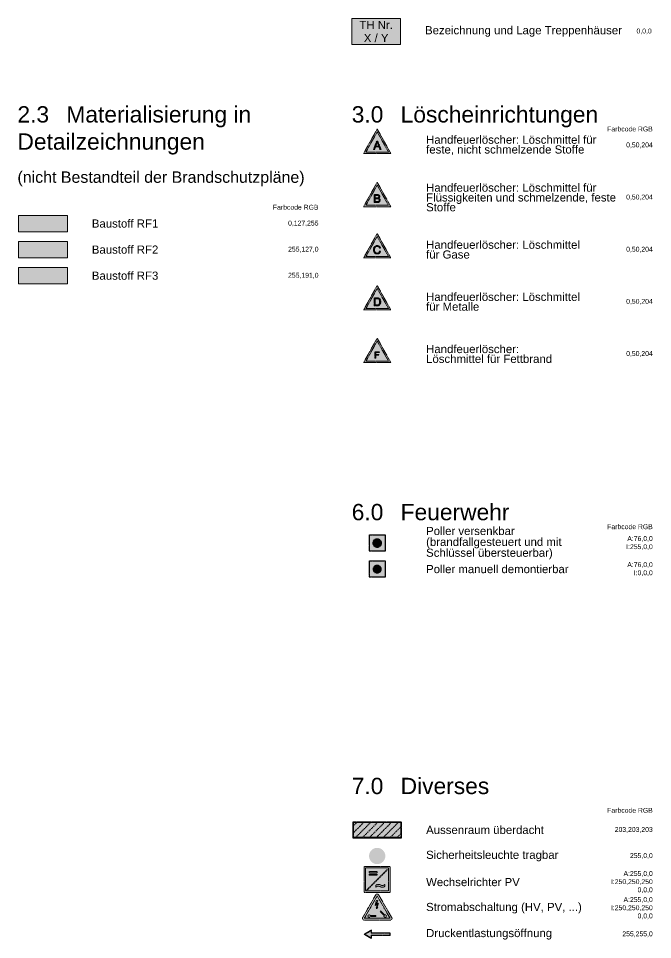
# Paper-space layout 'Layout1' of a CAD drawing. Header units: metres. Extents: x 6 to 406, y 9 to 566.
# Drawn here: x 211.4 to 405.9, y 8.9 to 291.4 of the extents above; entities that cross this region are included whole.
import ezdxf
from ezdxf.enums import TextEntityAlignment as Align

# ---------------------------------------------------------------- set-up
doc = ezdxf.new("R2010")
doc.units = ezdxf.units.M
doc.linetypes.add('AL_0_Ausgezogen', pattern=[1, 1, 0])
doc.layers.get('0').update_dxf_attribs({"linetype": 'AL_0_Ausgezogen', "lineweight": 18})
doc.layers.add('BS_Symbole', color=7, linetype='AL_0_Ausgezogen', lineweight=18)
doc.styles.add('ARIAL', font='arial.ttf')

# ---------------------------------------------------------------- blocks, each defined once
blk = doc.blocks.new('Baustoff RF1')
at = {"linetype": 'Continuous', "lineweight": 5, "true_color": 0x007fff}
h = blk.add_hatch(color=150, dxfattribs=at)
h.dxf.hatch_style = 1
h.paths.add_polyline_path([(-750, -250), (750, -250), (750, 250), (-750, 250)])
at = {"color": 150, "linetype": 'Continuous', "lineweight": 5, "true_color": 0x007fff}
blk.add_lwpolyline([(-750, -250), (750, -250), (750, 250), (-750, 250)], close=True, dxfattribs=at)
blk = doc.blocks.new('Baustoff RF2')
at = {"linetype": 'Continuous', "lineweight": 5, "true_color": 0xff7f00}
h = blk.add_hatch(color=30, dxfattribs=at)
h.dxf.hatch_style = 1
h.paths.add_polyline_path([(-750, -250), (750, -250), (750, 250), (-750, 250)])
at = {"color": 30, "linetype": 'Continuous', "lineweight": 5, "true_color": 0xff7f00}
blk.add_lwpolyline([(-750, -250), (750, -250), (750, 250), (-750, 250)], close=True, dxfattribs=at)
blk = doc.blocks.new('Baustoff RF3')
at = {"linetype": 'Continuous', "lineweight": 5, "true_color": 0xffbf00}
h = blk.add_hatch(color=40, dxfattribs=at)
h.dxf.hatch_style = 1
h.paths.add_polyline_path([(-750, -250), (750, -250), (750, 250), (-750, 250)])
at = {"color": 40, "linetype": 'Continuous', "lineweight": 5, "true_color": 0xffbf00}
blk.add_lwpolyline([(-750, -250), (750, -250), (750, 250), (-750, 250)], close=True, dxfattribs=at)
blk = doc.blocks.new('Handfeuerloescher Fettbrand')
at = {"lineweight": 5, "true_color": 0x0032cc}
h = blk.add_hatch(color=162, dxfattribs=at)
h.paths.add_polyline_path([(1.063449394305604e-13, 485.7640189579688), (-416.666666666667, -264.2359810420313), (416.666666666667, -264.2359810420313)])
h.paths.add_polyline_path([(-346.8130908033222, -222.5693143753645), (-2.794105216230515e-07, 398.0722127649826), (346.8130913092243, -222.5693143753645)], flags=16)
at = {"lineweight": 5, "true_color": 0xffffff}
h = blk.add_hatch(color=7, dxfattribs=at)
h.paths.add_polyline_path([(-2.794105213865805e-07, 398.0722127649829), (-346.8130908033222, -222.5693143753644), (346.8130913092243, -222.5693143753644)])
h.paths.add_polyline_path([(67.45547137414574, 67.24549229130218), (67.45547137414574, 43.86887125234088), (-40.73933259421659, 43.86887125234087), (-40.73933259421659, -17.72666989793757), (52.93764826729424, -17.72666989793754), (52.93764826729425, -41.10329093689845), (-40.73933259421659, -41.10329093689847), (-40.73933259421658, -132.7544877086978), (-67.45547092445499, -132.7544877086978), (-67.455470924455, 67.2454922913022)], flags=16)
at = {"lineweight": 5}
blk.add_hatch(color=7, dxfattribs=at).paths.add_polyline_path([(-67.45547092445501, -132.7544877086978), (-40.73933259421658, -132.7544877086978), (-40.73933259421658, -41.10329093689846), (52.93764826729424, -41.10329093689846), (52.93764826729424, -17.72666989793757), (-40.73933259421658, -17.72666989793757), (-40.73933259421658, 43.86887125234087), (67.45547137414576, 43.86887125234087), (67.45547137414573, 67.24549229130218), (-67.45547092445501, 67.24549229130218)])
at = {"color": 162, "lineweight": 5, "true_color": 0x0032cc}
for points in [[(-416.666666666667, -264.2359810420313), (416.666666666667, -264.2359810420313), (1.063449394305604e-13, 485.7640189579688)], [(-346.8130908033222, -222.5693143753645), (346.8130913092243, -222.5693143753645), (-2.794105216230515e-07, 398.0722127649829)]]:
    blk.add_lwpolyline(points, close=True, dxfattribs=at)
at = {"color": 7, "lineweight": 5}
blk.add_lwpolyline([(-67.45547092445501, -132.7544877086978), (-67.45547092445501, 67.24549229130218), (67.45547137414574, 67.24549229130218), (67.45547137414574, 43.86887125234087), (-40.73933259421658, 43.86887125234087), (-40.73933259421658, -17.72666989793757), (52.93764826729424, -17.72666989793757), (52.93764826729424, -41.10329093689846), (-40.73933259421658, -41.10329093689846), (-40.73933259421658, -132.7544877086978)], close=True, dxfattribs=at)
blk = doc.blocks.new('Poller manuell demontierbar')
at = {"lineweight": 5}
h = blk.add_hatch(color=7, dxfattribs=at)
h.dxf.hatch_style = 1
h.paths.add_polyline_path([(250, 250), (-250, 250), (-250, -250), (250, -250)])
h.paths.add_polyline_path([(241, -241), (-241, -241), (-241, 241), (241, 241)], flags=16)
h = blk.add_hatch(color=32, dxfattribs=at)
h.dxf.hatch_style = 1
h.paths.add_polyline_path([(-241, -241), (241.0000000000001, -241.0000000000001), (241.0000000000001, 241), (-241, 241)])
h.paths.add_polyline_path([(125, 0, -1), (-125, 0, -1)], flags=16)
blk.add_hatch(color=7, dxfattribs=at).paths.add_polyline_path([(-125, 0, 1), (125, 0, 1)])
at = {"color": 7, "lineweight": 5}
for points in [[(-250, -250), (250, -250), (250, 250), (-250, 250)], [(-241, -241), (241, -241), (241, 241), (-241, 241)]]:
    blk.add_lwpolyline(points, close=True, dxfattribs=at)
blk.add_circle((-2.220446049250313e-16, 1.850371707708607e-17), 125, dxfattribs=at)
blk = doc.blocks.new('Standort Wechselrichter Photovoltaikanlage')
at = {"lineweight": 5}
h = blk.add_hatch(color=10, dxfattribs=at)
h.dxf.hatch_style = 1
h.paths.add_polyline_path([(396.3505714139949, 403.6494285860051), (-403.649428586005, 403.6494285860051), (-403.649428586005, -396.3505714139949), (396.3505714139949, -396.350571413995)])
h.paths.add_polyline_path([(346.3505714139949, -346.3505714139949), (-353.6494285860053, -346.3505714139949), (-353.6494285860052, 353.6494285860051), (346.3505714139949, 353.6494285860051)], flags=16)
h = blk.add_hatch(color=256, dxfattribs=at)
h.paths.add_polyline_path([(-243.6494285860051, 160.7560160154853), (-243.6494285860052, 128.7560160154853), (-3.64942858600513, 128.7560160154853), (-3.64942858600513, 160.7560160154853)], flags=17)
h.paths.add_polyline_path([(-243.6494285860051, 240.7560160154853), (-243.6494285860051, 208.7560160154853), (-3.64942858600513, 208.7560160154853), (-3.649428586005107, 240.7560160154853)], flags=17)
h.paths.add_polyline_path([(-353.6494285860052, -323.7231544160254), (-353.6494285860052, -346.3505714139948), (-331.0220115880356, -346.350571413995), (346.3505714139949, 331.0220115880357), (346.3505714139949, 353.6494285860051), (323.7231544160255, 353.649428586005)])
edge = h.paths.add_edge_path(flags=17)
edge.add_line((-43.64942858600497, -180.350571413995), (-43.64942858600504, -236.3505714139951))
edge.add_arc((36.1433304246148, -323.9797162285203), 118.5147729671364, 59.46832312194368, 132.3201572420346, ccw=False)
edge.add_arc((156.5578124033754, -119.8146894105213), 118.5147729671363, 239.4683231219437, 312.3201572420345)
edge.add_line((236.3505714139951, -207.4438342250465), (236.350571413995, -151.4438342250465))
edge.add_arc((156.5578124033754, -63.81468941052134), 118.5147729671363, 239.4683231219436, 312.3201572420345, ccw=False)
edge.add_arc((36.14333042461475, -267.9797162285201), 118.5147729671362, 59.46832312194368, 132.3201572420346)
at = {"lineweight": 5, "true_color": 0xffffff}
h = blk.add_hatch(color=7, dxfattribs=at)
h.paths.add_polyline_path([(-331.0220115880356, -346.3505714139949), (346.3505714139949, -346.3505714139949), (346.3505714139949, 331.0220115880354)])
edge = h.paths.add_edge_path(flags=16)
edge.add_line((236.3505714139951, -151.4438342250465), (236.350571413995, -207.4438342250465))
edge.add_arc((156.5578124033752, -119.8146894105214), 118.5147729671363, 239.46832312194368, 312.32015724203455, ccw=False)
edge.add_arc((36.14333042461471, -323.9797162285205), 118.5147729671364, 59.4683231219437, 132.3201572420344)
edge.add_line((-43.64942858600495, -236.350571413995), (-43.64942858600513, -180.3505714139951))
edge.add_arc((36.14333042461467, -267.9797162285201), 118.5147729671363, 59.46832312194368, 132.3201572420346, ccw=False)
edge.add_arc((156.5578124033753, -63.81468941052118), 118.5147729671365, 239.4683231219436, 312.3201572420345)
h.paths.add_polyline_path([(-353.6494285860052, 353.6494285860051), (-353.6494285860051, -323.7231544160254), (323.7231544160255, 353.649428586005)])
h.paths.add_polyline_path([(-3.649428586005119, 240.7560160154853), (-3.649428586005119, 208.7560160154854), (-243.6494285860052, 208.7560160154853), (-243.6494285860052, 240.7560160154853)], flags=16)
h.paths.add_polyline_path([(-3.649428586005119, 160.7560160154853), (-3.649428586005119, 128.7560160154853), (-243.6494285860052, 128.7560160154853), (-243.6494285860052, 160.7560160154853)], flags=16)
at = {"lineweight": 5}
for p, q in [((-323.6494285860052, -323.7231544160254), (323.7231544160255, 323.6494285860051)), ((-301.0220115880356, -316.3505714139949), (316.3505714139949, 301.0220115880355))]:
    blk.add_line(p, q, dxfattribs=at)
at = {"color": 10, "lineweight": 5}
for points in [[(-403.6494285860051, -396.3505714139949), (396.3505714139949, -396.3505714139949), (396.3505714139949, 403.6494285860051), (-403.6494285860051, 403.6494285860051)], [(-353.6494285860052, -346.3505714139949), (346.3505714139949, -346.3505714139949), (346.3505714139949, 353.6494285860051), (-353.6494285860052, 353.6494285860051)]]:
    blk.add_lwpolyline(points, close=True, dxfattribs=at)
at = {"lineweight": 5}
for points in [[(-243.6494285860051, 208.7560160154853), (-3.649428586005123, 208.7560160154853), (-3.649428586005123, 240.7560160154853), (-243.6494285860051, 240.7560160154853)], [(-243.6494285860051, 128.7560160154853), (-3.649428586005123, 128.7560160154853), (-3.649428586005123, 160.7560160154853), (-243.6494285860051, 160.7560160154853)]]:
    blk.add_lwpolyline(points, close=True, dxfattribs=at)
blk.add_lwpolyline([(236.3505714139951, -207.4438342250465, -0.3290339072305877), (96.35057141399498, -221.8972028195208, 0.3290339072305871), (-43.64942858600494, -236.3505714139949), (-43.64942858600497, -180.350571413995, -0.3290339072305873), (96.35057141399484, -165.8972028195207, 0.329033907230588), (236.3505714139951, -151.4438342250465)], format="xyb", close=True, dxfattribs=at)
blk = doc.blocks.new('Druckentlastungsoeffnung')
at = {"lineweight": 5}
h = blk.add_hatch(color=7, dxfattribs=at)
h.dxf.hatch_style = 1
h.paths.add_polyline_path([(-400.7573762354441, 7.105427357601002e-15), (-172.2171164951844, -131.387012987013), (-172.2171164951844, -40.00000000000001), (399.2426237645561, -39.99999999999999), (399.2426237645558, 39.99999999999999), (-172.2171164951843, 39.99999999999999), (-172.2171164951843, 131.3870129870128)])
h.paths.add_polyline_path([(-182.5028307808986, 113.6094700877158), (-182.5028307808986, 29.71428571428571), (388.9569094788415, 29.71428571428571), (388.9569094788418, -29.71428571428572), (-182.5028307808986, -29.7142857142857), (-182.5028307808988, -113.6094700877159), (-380.1200625948703, 1.4210854715202e-14)], flags=16)
at = {"lineweight": 5, "true_color": 0xffff00}
h = blk.add_hatch(color=2, dxfattribs=at)
h.dxf.hatch_style = 1
h.paths.add_polyline_path([(-182.5028307808987, -29.7142857142857), (388.956909478842, -29.71428571428572), (388.9569094788416, 29.71428571428572), (-182.5028307808986, 29.71428571428572), (-182.5028307808986, 113.6094700877158), (-380.1200625948703, 1.06581410364015e-14), (-182.5028307808987, -113.6094700877159)])
at = {"color": 7, "lineweight": 5}
for points in [[(399.2426237645558, 39.99999999999999), (-172.2171164951843, 39.99999999999999), (-172.2171164951843, 131.3870129870128), (-400.7573762354441, 1.399960156469778e-14), (-172.2171164951844, -131.387012987013), (-172.2171164951844, -39.99999999999999), (399.242623764556, -39.99999999999999)], [(388.9569094788416, 29.71428571428571), (-182.5028307808986, 29.71428571428571), (-182.5028307808986, 113.6094700877158), (-380.1200625948703, 6.153399883175744e-15), (-182.5028307808987, -113.6094700877159), (-182.5028307808987, -29.7142857142857), (388.9569094788419, -29.71428571428572)]]:
    blk.add_lwpolyline(points, close=True, dxfattribs=at)
blk = doc.blocks.new('Aussenraum ueberdacht')
at = {"lineweight": 5}
h = blk.add_hatch(color=7, dxfattribs=at)
h.dxf.hatch_style = 1
h.paths.add_polyline_path([(-749.9999999946647, 249.9999999999843), (-749.9999999946647, -250.000000000013), (750.0000000053351, -250.0000000000185), (750.0000000053353, 249.9999999999843)])
h.paths.add_polyline_path([(725.0000000053353, 224.9999999999843), (725.0000000053353, -225.0000000000186), (-724.9999999946647, -224.999999999966), (-724.9999999946647, 224.9999999999843)], flags=16)
at = {"lineweight": 5, "true_color": 0xcbcbcb}
h = blk.add_hatch(color=9, dxfattribs=at)
h.dxf.hatch_style = 1
h.paths.add_polyline_path([(-724.9999999946647, 129.8671955229811), (-629.8671955176477, 224.9999999999843), (-724.9999999946647, 224.9999999999843)], flags=17)
h.paths.add_polyline_path([(-205.6031268057246, 224.9999999999843), (-417.7351611616909, 224.9999999999843), (-724.9999999946647, -82.26483883298303), (-724.9999999946647, -224.9999999999661), (-655.6031268056868, -224.9999999999686)])
h.paths.add_polyline_path([(218.6609419062081, 224.9999999999843), (6.52890755024157, 224.9999999999843), (-443.471092449728, -224.9999999999762), (-231.339058093769, -224.9999999999839)])
h.paths.add_polyline_path([(-19.20702373781057, -224.9999999999916), (192.9250106181483, -224.9999999999992), (642.9250106181406, 224.9999999999843), (430.7929762621742, 224.9999999999843)])
h.paths.add_polyline_path([(405.0570449741066, -225.000000000007), (617.1890793300653, -225.0000000000146), (725.0000000053354, -117.1890793247466), (725.0000000053354, 94.94295503121536)])
at = {"lineweight": 5, "true_color": 0xffffff}
h = blk.add_hatch(color=7, dxfattribs=at)
h.dxf.hatch_style = 1
h.paths.add_polyline_path([(-417.7351611616909, 224.9999999999843), (-629.8671955176477, 224.9999999999843), (-724.9999999946647, 129.8671955229811), (-724.9999999946647, -82.26483883298307)])
h.paths.add_polyline_path([(-655.6031268056867, -224.9999999999685), (-443.471092449728, -224.9999999999762), (6.528907550241797, 224.9999999999843), (-205.6031268057247, 224.9999999999843)])
h.paths.add_polyline_path([(-231.3390580937692, -224.9999999999839), (-19.20702373781057, -224.9999999999916), (430.7929762621742, 224.9999999999843), (218.6609419062082, 224.9999999999843)])
h.paths.add_polyline_path([(192.9250106181482, -224.9999999999993), (405.0570449741068, -225.0000000000069), (725.0000000053354, 94.94295503121528), (725.0000000053352, 224.9999999999843), (642.9250106181406, 224.9999999999843)])
h.paths.add_polyline_path([(725.0000000053354, -117.1890793247467), (617.189079330065, -225.0000000000147), (725.0000000053352, -225.0000000000186)], flags=0)
at = {"color": 7, "linetype": 'ByBlock', "lineweight": 5}
for p, q in [((-724.9999999946647, 224.9999999999843), (725.0000000053356, 224.9999999999843)), ((-724.9999999946647, -224.999999999966), (-724.9999999946647, 224.9999999999843)), ((725.0000000053353, 224.9999999999843), (725.0000000053353, -225.0000000000186)), ((725.0000000053353, -225.0000000000186), (-724.9999999946647, -224.999999999966))]:
    blk.add_line(p, q, dxfattribs=at)
at = {"color": 9, "linetype": 'ByBlock', "lineweight": 5, "true_color": 0xcbcbcb}
for p, q in [((-417.7351611616909, 224.9999999999843), (-724.9999999946646, -82.26483883298293)), ((-724.9999999946647, 129.8671955229811), (-629.8671955176477, 224.9999999999843)), ((-205.6031268057246, 224.9999999999843), (-655.6031268056867, -224.9999999999685)), ((6.528907550241758, 224.9999999999843), (-443.471092449728, -224.9999999999762)), ((218.6609419062082, 224.9999999999843), (-231.3390580937692, -224.9999999999839)), ((430.7929762621745, 224.9999999999843), (-19.20702373781054, -224.9999999999916)), ((642.9250106181407, 224.9999999999843), (192.9250106181482, -224.9999999999993)), ((725.0000000053352, 94.94295503121508), (405.0570449741067, -225.000000000007)), ((725.0000000053352, -117.1890793247469), (617.1890793300652, -225.0000000000147))]:
    blk.add_line(p, q, dxfattribs=at)
at = {"color": 7, "linetype": 'ByBlock', "lineweight": 5}
blk.add_lwpolyline([(750.0000000053353, -250.0000000000186), (-749.9999999946647, -250.0000000000129), (-749.9999999946647, 249.9999999999843), (750.0000000053353, 249.9999999999843)], close=True, dxfattribs=at)
blk = doc.blocks.new('Sicherheitsleuchte tragbar')
at = {"lineweight": 5}
h = blk.add_hatch(color=7, dxfattribs=at)
h.dxf.hatch_style = 1
edge = h.paths.add_edge_path(flags=16)
edge.add_line((167.316709793103, 174.5943426118419), (-0.5717716044679264, 6.705861214271266))
edge.add_line((-0.5717716044679216, 6.705861214271263), (-168.4602530020391, 174.5943426118416))
edge.add_arc((-0.5717716044678924, 0.7661642523041792), 241.6666666666666, 45.99581126710751, 134.0041887328926, ccw=False)
edge = h.paths.add_edge_path()
edge.add_arc((-0.5717716044678838, 0.766164252304165), 250, 0, 360)
edge = h.paths.add_edge_path(flags=16)
edge.add_line((-174.399949964006, -167.1223171452663), (-6.511468566434928, 0.7661642523042644))
edge.add_line((-6.511468566434933, 0.7661642523042587), (-174.3999499640061, 168.6546456498745))
edge.add_arc((-0.5717716044678696, 0.766164252304167), 241.6666666666667, 135.9958112671077, 224.0041887328923)
edge = h.paths.add_edge_path(flags=16)
edge.add_line((173.2564067550704, -167.1223171452662), (5.367925357499075, 0.7661642523042929))
edge.add_line((5.367925357499088, 0.766164252304282), (173.2564067550699, 168.6546456498749))
edge.add_arc((-0.5717716044679548, 0.7661642523041428), 241.6666666666667, -44.00418873289232, 44.00418873289237, ccw=False)
edge = h.paths.add_edge_path(flags=16)
edge.add_line((167.3167097931033, -173.0620141072333), (-0.5717716044679264, -5.173532709662737))
edge.add_line((-0.571771604467924, -5.173532709662723), (-168.4602530020389, -173.0620141072333))
edge.add_arc((-0.5717716044678564, 0.7661642523041508), 241.6666666666666, 225.9958112671074, 314.0041887328926)
h = blk.add_hatch(color=10, dxfattribs=at)
h.dxf.hatch_style = 1
h.paths.add_polyline_path([(-174.399949964006, -167.1223171452664), (-6.511468566434957, 0.7661642523042573), (-174.3999499640061, 168.6546456498746, 0.4040687469587784)])
h.paths.add_polyline_path([(173.2564067550699, 168.6546456498749), (5.367925357499047, 0.7661642523043071), (173.2564067550705, -167.1223171452662, 0.4040687469587784)])
at = {"lineweight": 5, "true_color": 0xffffff}
h = blk.add_hatch(color=7, dxfattribs=at)
h.dxf.hatch_style = 1
h.paths.add_polyline_path([(167.3167097931029, 174.5943426118419, 0.4040687469587805), (-168.4602530020391, 174.5943426118416), (-0.5717716044679335, 6.705861214271252)])
h.paths.add_polyline_path([(-0.5717716044679122, -5.173532709662723), (-168.4602530020389, -173.0620141072333, 0.4040687469587808), (167.3167097931033, -173.0620141072333)])
blk = doc.blocks.new('Stromabschaltung HV')
at = {"lineweight": 5, "true_color": 0xff0000}
h = blk.add_hatch(color=1, dxfattribs=at)
h.dxf.hatch_style = 1
h.paths.add_polyline_path([(-267.7187471753107, 101.5047494595898), (-446.154952982572, -207.5558249085188, 0.594749742909987), (-404.1627475606225, -284.844720773359), (404.1627475606507, -284.844720773359, 0.5947497429099854), (446.1549529826009, -207.5558249085181), (267.7187471753106, 101.5047494595898), (43.34625369574447, 490.1293079870431, 0.5773502691895724), (-43.34625369574454, 490.1293079870431)])
h.paths.add_polyline_path([(-5.684341886080801e-14, 454.8176429529378), (213.3510432224172, 85.28279624388227), (395.1775383025048, -229.6499313969489), (-395.1775383024755, -229.6499313969489), (-213.3510432223878, 85.28279624388227)], flags=16)
h.paths.add_polyline_path([(-24.31989446886985, 312.9554238251811), (21.08606288175122, 312.2783169314985), (-34.48542186162811, 197.1690075277025), (36.67316901988903, 235.7644734113107), (-1.278083933289949, 98.9875382905775), (16.34214785693985, 110.4984673661737), (-18.89828210089342, 59.71494686616069), (-27.91848312087697, 120.8663150564647), (-17.24359344865831, 102.7273849058638), (-2.633478619649622, 199.2003468558763), (-64.98197041727653, 166.0217734164529)], flags=0)
h.paths.add_polyline_path([(108.4771751025662, -5.071690630602859), (229.3464099307818, -125.9409254588185, -5.828427124779759), (210.9933649340867, -144.2939704553955), (90.12413010587113, -23.42473562717981)], flags=0)
h.paths.add_polyline_path([(-209.4189225842708, -148.0950105297202), (-38.48401141655758, -148.0950105297204), (-38.48401141655759, -174.0501356748286), (-209.4189225842118, -174.0501356747106, -5.828427124779759)], flags=0)
at = {"lineweight": 5, "true_color": 0xffffff}
h = blk.add_hatch(color=7, dxfattribs=at)
h.paths.add_polyline_path([(-395.1775383024755, -229.649931396949), (395.1775383025048, -229.649931396949), (213.3510432224172, 85.28279624388226), (-2.842170943040401e-14, 454.8176429529378), (-213.3510432223878, 85.28279624388226)])
h.paths.add_polyline_path([(-27.91848312087697, 120.8663150564647), (-17.24359344865832, 102.7273849058638), (-2.633478619649622, 199.2003468558763), (-64.98197041727653, 166.0217734164529), (-24.31989446886986, 312.9554238251811), (21.08606288175125, 312.2783169314985), (-34.4854218616281, 197.1690075277026), (36.67316901988909, 235.7644734113107), (-1.278083933289992, 98.98753829057753), (16.3421478569399, 110.4984673661737), (-18.89828210089343, 59.71494686616069)], flags=16)
h.paths.add_polyline_path([(-209.4189225842708, -148.0950105297202), (-38.48401141655761, -148.0950105297202), (-38.48401141655759, -174.0501356748286), (-209.4189225842117, -174.0501356747106, -5.828427124779759)], flags=16)
h.paths.add_polyline_path([(90.12413010587113, -23.42473562717986), (108.477175102566, -5.071690630602852), (229.3464099307818, -125.9409254588185, -5.828427124779748), (210.9933649340867, -144.2939704553955)], flags=16)
at = {"lineweight": 5}
h = blk.add_hatch(color=7, dxfattribs=at)
h.dxf.hatch_style = 1
edge = h.paths.add_edge_path()
edge.add_line((229.3464099307817, -125.9409254588185), (108.4771751025661, -5.071690630602887))
edge.add_line((108.4771751025661, -5.071690630602887), (90.12413010587112, -23.42473562717987))
edge.add_line((90.12413010587112, -23.42473562717987), (210.9933649340867, -144.2939704553955))
edge.add_arc((246.1250125775956, -161.0725731024353), 38.93268771784084, 154.4712206341964, 475.528779365435)
edge = h.paths.add_edge_path()
edge.add_line((-209.4189225842708, -148.0950105297202), (-38.48401141655759, -148.0950105297202))
edge.add_line((-38.48401141655759, -148.0950105297202), (-38.48401141655759, -174.0501356748286))
edge.add_line((-38.48401141655759, -174.0501356748286), (-209.4189225842117, -174.0501356747106))
edge.add_arc((-246.1250125776018, -161.0725731022989), 38.93268771769695, 19.471220634510985, 340.5287793657496, ccw=False)
h.paths.add_polyline_path([(-34.48542186162812, 197.1690075277025), (36.67316901988902, 235.7644734113107), (-1.278083933289995, 98.98753829057753), (16.34214785693989, 110.4984673661737), (-18.89828210089342, 59.7149468661607), (-27.91848312087697, 120.8663150564647), (-17.24359344865831, 102.7273849058638), (-2.633478619649619, 199.2003468558763), (-64.98197041727653, 166.0217734164529), (-24.31989446886984, 312.9554238251811), (21.08606288175125, 312.2783169314985)])
at = {"color": 1, "lineweight": 5, "true_color": 0xff0000}
blk.add_lwpolyline([(-43.34625369574751, 490.129307987038), (-267.7187471753107, 101.5047494595898), (-446.1549529825717, -207.5558249085183, 0.594749742910247), (-404.1627475605847, -284.8447207733591), (404.162747560614, -284.8447207733591, 0.5947497429102316), (446.1549529826011, -207.5558249085183), (267.7187471753106, 101.5047494595898), (43.34625369574744, 490.129307987038, 0.5773502691896515)], format="xyb", close=True, dxfattribs=at)
blk.add_lwpolyline([(-213.3510432223878, 85.28279624388226), (-395.1775383024755, -229.649931396949), (395.1775383025048, -229.649931396949), (213.3510432224172, 85.28279624388226), (-3.894516811241923e-14, 454.8176429529378)], close=True, dxfattribs=at)
at = {"color": 7, "lineweight": 5}
blk.add_lwpolyline([(-34.48542186162812, 197.1690075277025), (36.67316901988902, 235.7644734113107), (-1.278083933289995, 98.98753829057753), (16.34214785693989, 110.4984673661737), (-18.89828210089342, 59.7149468661607), (-27.91848312087697, 120.8663150564647), (-17.24359344865831, 102.7273849058638), (-2.633478619649619, 199.2003468558763), (-64.98197041727653, 166.0217734164529), (-24.31989446886984, 312.9554238251811), (21.08606288175125, 312.2783169314985)], close=True, dxfattribs=at)
for points in [[(-209.4189225842708, -148.0950105297202), (-38.48401141655759, -148.0950105297202), (-38.48401141655759, -174.0501356748286), (-209.4189225842117, -174.0501356747106, -5.828427124779759)], [(229.3464099307817, -125.9409254588185), (108.4771751025661, -5.071690630602887), (90.12413010587112, -23.42473562717987), (210.9933649340867, -144.2939704553955, 5.828427124779759)]]:
    blk.add_lwpolyline(points, format="xyb", close=True, dxfattribs=at)
blk = doc.blocks.new('Handfeuerloescher A feste-nicht schmelzende Stoffe')
at = {"lineweight": 5, "true_color": 0x0032cc}
h = blk.add_hatch(color=162, dxfattribs=at)
h.paths.add_polyline_path([(1.091779053651197e-13, 501.1859672102146), (-416.666666666667, -248.8140327897855), (416.666666666667, -248.8140327897855)])
h.paths.add_polyline_path([(-346.8130908033222, -207.1473661231187), (-2.794105187900856e-07, 413.4941610172284), (346.8130913092243, -207.1473661231187)], flags=16)
at = {"true_color": 0xffffff}
h = blk.add_hatch(color=7, dxfattribs=at)
h.paths.add_polyline_path([(-2.794105284920079e-07, 413.4941610172286), (-346.8130908033221, -207.1473661231187), (346.8130913092243, -207.1473661231187)])
h.paths.add_polyline_path([(120.3617811515619, -125.2668570763362), (82.32838597531097, -125.2668570763363), (53.1076067545291, -49.66388861622453), (-51.252319033963, -49.66388861622454), (-78.61781068517305, -125.2668570763362), (-113.8682745070606, -125.2668570763363), (-17.85714278164735, 124.7331429236638), (17.85714293264161, 124.7331429236638)], flags=16)
h.paths.add_polyline_path([(42.90352512187833, -22.76221885741243), (-41.51205929370244, -22.76221885741243), (-0.6957327630880457, 98.75911694963686)], flags=0)
h = blk.add_hatch(color=7)
h.dxf.hatch_style = 1
h.paths.add_polyline_path([(-113.8682745070605, -125.2668570763362), (-78.61781068517305, -125.2668570763362), (-51.252319033963, -49.66388861622454), (53.1076067545291, -49.66388861622454), (82.32838597531097, -125.2668570763362), (120.3617811515618, -125.2668570763362), (17.85714293264159, 124.7331429236638), (-17.85714278164735, 124.7331429236638)])
h.paths.add_polyline_path([(-41.51205929370239, -22.76221885741243), (-0.6957327630880528, 98.75911694963686), (42.90352512187833, -22.76221885741243)], flags=16)
at = {"color": 162, "lineweight": 5, "true_color": 0x0032cc}
for points in [[(-416.666666666667, -248.8140327897855), (416.666666666667, -248.8140327897855), (1.091779053651197e-13, 501.1859672102146)], [(-346.8130908033222, -207.1473661231187), (346.8130913092243, -207.1473661231187), (-2.794105187900856e-07, 413.4941610172286)]]:
    blk.add_lwpolyline(points, close=True, dxfattribs=at)
at = {"color": 7, "lineweight": 5}
for points in [[(-113.8682745070605, -125.2668570763362), (-78.61781068517305, -125.2668570763362), (-51.25231903396301, -49.66388861622454), (53.10760675452908, -49.66388861622454), (82.32838597531097, -125.2668570763362), (120.3617811515619, -125.2668570763362), (17.8571429326416, 124.7331429236638), (-17.85714278164736, 124.7331429236638)], [(42.90352512187834, -22.76221885741243), (-0.6957327630880495, 98.75911694963685), (-41.51205929370239, -22.76221885741243)]]:
    blk.add_lwpolyline(points, close=True, dxfattribs=at)
blk = doc.blocks.new('Handfeuerloescher B Fluessigkeiten-schmelzende Stoffe')
at = {"lineweight": 5, "true_color": 0x0032cc}
h = blk.add_hatch(color=162, dxfattribs=at)
h.paths.add_polyline_path([(5.457346165653279e-14, 467.7664266638459), (-416.666666666667, -282.2335733361542), (416.6666666666669, -282.2335733361542)])
h.paths.add_polyline_path([(-346.8130908033223, -240.5669066694874), (-2.794105733945293e-07, 380.0746204708597), (346.8130913092243, -240.5669066694874)], flags=16)
at = {"true_color": 0xffffff}
h = blk.add_hatch(color=7, dxfattribs=at)
h.paths.add_polyline_path([(-346.8130908033222, -240.5669066694874), (346.8130913092243, -240.5669066694874), (-2.794105284920079e-07, 380.0746204708599)])
h.paths.add_polyline_path([(-94.08258966704794, 92.76642666384578), (6.725916268648916, 92.76642666384578, -0.1351874971929872), (53.88326554811891, 79.77890305934127, -0.2642301054539004), (82.18232579789867, 29.96760470361141, -0.3035983834759779), (46.33607799514965, -23.62660065776524, -0.2623199222997424), (90.5325469742346, -64.23103000002435, -0.153325682711343), (90.98234539787575, -107.6046308500866, -0.2742623996296513), (41.3534029117958, -153.0591763046152, -0.05158649140883369), (1.000898273585136, -157.2335733361543), (-94.08258966704794, -157.2335733361542)], flags=16)
h.paths.add_polyline_path([(-61.15123530712242, -127.5489722229808), (-61.15123530712242, -41.74192213021766), (2.122418785447138, -41.74192213021765, -0.06683144280474852), (33.37765630544448, -45.93833038054899, -0.205341944730146), (54.34041589880371, -62.61390728790161, -0.1151409110578027), (60.37010049992523, -84.87735812268978, -0.1383523999101481), (55.2680596837682, -105.7493432801844, -0.1094907600207805), (42.7448685890833, -119.6640000522208, -0.135388537328689), (23.72817100085223, -126.6213284381946, -0.02039967047845598), (1.000898273588348, -127.5489722229809)], flags=0)
h.paths.add_polyline_path([(-61.15123530712242, -12.05732101704426), (-61.15123530712242, 63.54564744306606), (-13.04257318349386, 63.54564744306603, -0.03970178134894992), (21.35782567298878, 60.809820919846, -0.4926970806984002), (46.86664609264986, 13.72486218738229, -0.2961587511388485), (7.15681534542378, -12.05732101704425)], flags=0)
h = blk.add_hatch(color=7)
edge = h.paths.add_edge_path(flags=16)
edge.add_arc((-13.04257318349399, -154.0983036888606), 217.6439511319266, 80.9057981404348, 90.00000000000028, ccw=False)
edge.add_arc((16.02045751869195, 27.46591158985284), 33.76838444790197, -24.011534483485093, 80.9057981404332, ccw=False)
edge.add_arc((7.156815345423801, 31.41439763041102), 43.47171864745526, 270.00000000000114, 335.98846551651786, ccw=False)
edge.add_line((7.156815345424665, -12.05732101704425), (-61.15123530712242, -12.05732101704425))
edge.add_line((-61.15123530712241, -12.05732101704425), (-61.15123530712241, 63.54564744306603))
edge.add_line((-61.15123530712241, 63.54564744306603), (-13.04257318349516, 63.54564744306603))
edge = h.paths.add_edge_path(flags=16)
edge.add_arc((24.41288009697239, -78.72175544492714), 33.98705888157558, 28.29039705466908, 74.70610426217569)
edge.add_arc((2.122418785447151, -160.2360789554476), 118.4941568252299, 74.70610426218195, 90.00000000000296)
edge.add_line((2.122418785441031, -41.74192213021766), (-61.15123530712242, -41.74192213021766))
edge.add_line((-61.15123530712241, -41.74192213021766), (-61.15123530712241, -127.5489722229808))
edge.add_line((-61.15123530712241, -127.5489722229808), (1.000898273585001, -127.5489722229808))
edge.add_arc((1.000898273588716, 151.3239405784026), 278.8729128013834, 269.9999999999992, 274.6746117182466)
edge.add_arc((20.62503823691469, -88.67128132003887), 38.07670559831642, 274.6746117182417, 305.5158506655594)
edge.add_arc((17.61604198583089, -84.45529173100088), 43.25634136291542, 305.5158506655824, 330.509724342815)
edge.add_arc((20.82574561662742, -86.27053560770622), 39.56888862023998, 330.5097243427708, 362.0177390459311)
edge.add_arc((9.656541675976705, -86.66403509711743), 50.74502205340972, 2.017739045965066, 28.29039705467888)
edge = h.paths.add_edge_path()
edge.add_arc((21.69866178604245, -86.63399260096247), 72.38781999342329, 343.1600973001033, 378.0282120403738)
edge.add_arc((32.39971824797926, -83.15118225178836), 61.13426156375875, 18.02821204037174, 76.8228156526576)
edge.add_arc((24.19449464845827, 29.96760470361254), 57.9878311494404, 292.4471792014789, 359.9999999999989)
edge.add_arc((24.19449464845952, 29.96760470361276), 57.98783114943915, 359.9999999999987, 419.2040079111457)
edge.add_arc((6.72591626864893, 0.6591307196945877), 92.10729594415119, 59.20400791114715, 89.9999999999998)
edge.add_line((6.725916268649261, 92.76642666384578), (-94.08258966704796, 92.76642666384578))
edge.add_line((-94.08258966704796, 92.76642666384578), (-94.08258966704796, -157.2335733361542))
edge.add_line((-94.08258966704796, -157.2335733361542), (1.000898273584994, -157.2335733361542))
edge.add_arc((1.000898273585012, 39.89073093096835), 197.1243042671226, 270, 281.8122822275416)
edge.add_arc((27.85104619116881, -88.49618324966265), 65.95978857777601, 281.8122822275427, 343.1600973001048)
at = {"color": 162, "lineweight": 5, "true_color": 0x0032cc}
for points in [[(-416.666666666667, -282.2335733361542), (416.6666666666669, -282.2335733361542), (5.457346165653279e-14, 467.7664266638459)], [(-346.8130908033223, -240.5669066694874), (346.8130913092243, -240.5669066694874), (-2.794105733945293e-07, 380.0746204708599)]]:
    blk.add_lwpolyline(points, close=True, dxfattribs=at)
at = {"color": 7, "lineweight": 5}
for points in [[(90.9823453978812, -107.6046308500687, 0.1533256827112275), (90.53254697423893, -64.2310300000376, 0.2623199222998036), (46.3360779951496, -23.62660065776521, 0.303598383475978), (82.18232579789867, 29.96760470361141, 0.2642301054538812), (53.8832655481225, 79.77890305933914, 0.1351874971929978), (6.725916268649261, 92.76642666384578), (-94.08258966704796, 92.76642666384578), (-94.08258966704796, -157.2335733361542), (1.000898273584998, -157.2335733361542, 0.05158649140883655), (41.35340291179785, -153.0591763046148, 0.2742623996297191)], [(-13.04257318349516, 63.54564744306603, -0.03970178134895268), (21.35782567298987, 60.80982091984583, -0.4926970806984626), (46.86664609264665, 13.72486218737509, -0.2961587511387937), (7.156815345424665, -12.05732101704425), (-61.15123530712241, -12.05732101704425), (-61.15123530712241, 63.54564744306603)], [(54.34041589881202, -62.61390728791707, 0.2053419447302407), (33.37765630544948, -45.93833038055035, 0.06683144280477246), (2.122418785441031, -41.74192213021766), (-61.15123530712241, -41.74192213021766), (-61.15123530712241, -127.5489722229808), (1.000898273584998, -127.5489722229808, 0.02039967047845556), (23.72817100084843, -126.6213284381949, 0.1353885373278625), (42.74486858897956, -119.6640000522949, 0.1094907600194353), (55.26805968359225, -105.7493432804955, 0.1383523999117649), (60.37010049992899, -84.87735812279607, 0.115140911058246)]]:
    blk.add_lwpolyline(points, format="xyb", close=True, dxfattribs=at)
blk = doc.blocks.new('Handfeuerloescher C Gase')
at = {"lineweight": 5, "true_color": 0x0032cc}
h = blk.add_hatch(color=162, dxfattribs=at)
h.paths.add_polyline_path([(-0.4264164591101322, 494.9656925618623), (-417.0930831257772, -255.0343074381378), (416.2402502075568, -255.0343074381378)])
h.paths.add_polyline_path([(-347.2395072624324, -213.367640771471), (-0.4264167385207602, 407.273886368876), (346.3866748501141, -213.367640771471)], flags=16)
at = {"true_color": 0xffffff}
h = blk.add_hatch(color=7, dxfattribs=at)
h.paths.add_polyline_path([(346.3866748501141, -213.367640771471), (-0.4264167385208282, 407.2738863688763), (-347.2395072624325, -213.367640771471)])
h.paths.add_polyline_path([(91.90273453923123, -82.71984328312391, -0.05605387414124426), (80.57758863959982, -98.84315368354783, -0.0745606203994787), (58.80881333422114, -117.5016212309941, -0.04415572721205666), (44.82597574799155, -124.6849413505241, -0.09546379847379563), (1.821721624534234, -132.522037831696, -0.07095076782912757), (-38.52615390666088, -127.4089012379666, -0.09425497484364354), (-70.26153599350138, -111.68019974715, -0.09611973314652793), (-94.42832112398352, -84.13204509929894, -0.09118065659337667), (-113.4050119017851, -30.56496089541857, -0.05660855899157643), (-115.2845431601286, 11.53894734692729, -0.06894263987005812), (-107.5370477981415, 50.98943453386588, -0.1028676050031877), (-83.0655617157586, 91.88450423381303, -0.117053267491014), (-40.43196056562923, 118.6959295106078, -0.08108088689086464), (2.246119121391786, 125.8849174397121, -0.06744580648572054), (37.17310200933156, 120.9215460519953, -0.07478989164796933), (65.42411505983195, 106.7351629874427, -0.09482494417165882), (88.93990270107965, 80.78164711649222, -0.0719001474486228), (100.9857144161679, 53.10263038262096), (68.43611473586154, 45.42408951105838, 0.06196452789317883), (59.30134758927721, 66.42373698517392, 0.1066478024619271), (42.72788522935352, 85.44930757324505, 0.07174871644623074), (26.77264705545213, 93.70228697655764, 0.1224276970282297), (-20.19335684527354, 95.33563385990377, 0.187924426270369), (-63.93566233345112, 66.34731474017005, 0.09553191437636345), (-78.7902031167364, 28.43725670964184, 0.08870263132492257), (-79.38032528200182, -30.65354280280008, 0.1016236513118719), (-64.92277818963694, -71.70307584488808, 0.1537266130238652), (-33.13185649152561, -97.94278686589807, 0.1758260216240395), (24.76313408276953, -100.2182077767, 0.0905627927511349), (46.00574709427835, -88.34602498812146, 0.09529636020542037), (62.16168599496149, -68.54736846055033, 0.07252870862490331), (72.19418173332528, -40.66210886938745), (105.2621856543034, -49.02984588619215, -0.0654991774849685)], flags=16)
h = blk.add_hatch(color=7)
h.dxf.hatch_style = 1
edge = h.paths.add_edge_path()
edge.add_arc((-0.7808282849861712, 25.2748413370519), 105.5026779589528, 15.29351154321654, 31.74350369886045)
edge.add_arc((9.372457160544727, 32.31798109467037), 93.16493607640533, 31.3451397074021, 53.01262804919443)
edge.add_arc((4.143067777867238, 19.92198026918307), 106.263330691487, 54.78189887369912, 71.89062749923583)
edge.add_arc((1.395672374322878, -5.470986168242831), 131.3586566326405, 74.19498540777185, 89.62905109592604)
edge.add_arc((2.927456101423001, -8.435543250790374), 134.3221887112817, 90.29062883177399, 108.832438324958)
edge.add_arc((-5.270052828185037, 15.48183485553248), 109.0390255422497, 108.8124176851488, 135.5175265751744)
edge.add_arc((3.034630384536499, 12.59304306535451), 117.0486176506877, 137.3573825043654, 160.8502682717383)
edge.add_arc((30.96472002108439, 3.303734057529962), 146.4809397804697, 161.0015838954904, 176.7771105155979)
edge.add_arc((71.00257010102331, -1.239044853176662), 186.7248394077209, 176.0760568702588, 189.0359512860788)
edge.add_arc((41.73300896950175, -5.750606740833291), 157.1100177963488, 189.0874935988793, 209.9269358374627)
edge.add_arc((-11.35628692350041, -35.63090758455935), 96.19419528448651, 210.2782776973007, 232.2398293960456)
edge.add_arc((-13.04598047877724, -36.11806558928374), 94.78003962517565, 232.8670391233151, 254.4050572996439)
edge.add_arc((-0.426416459110289, 11.48741776952403), 144.0270024245554, 254.6608595690084, 270.8943743393414)
edge.add_arc((2.987149054026624, -17.01055448839853), 115.51736235416, 269.421946584688, 291.2345360220459)
edge.add_arc((11.22631468545635, -42.07989087702822), 89.17696780697378, 292.1340674884695, 302.2472454950076)
edge.add_arc((7.479596511509897, -35.58797111553027), 96.66713285740676, 302.0723247674026, 319.1287996808355)
edge.add_arc((14.55622086300147, -40.43010864928382), 88.15273582406738, 318.4988935415486, 331.3320656729654)
edge.add_arc((-29.4552642065436, -15.10269110058103), 138.9238753017517, 330.8747179352217, 345.8646118709199)
edge.add_line((105.2621856543034, -49.02984588619216), (72.1941817333253, -40.66210886938745))
edge.add_arc((-28.43445231705959, -20.20553023150302), 102.686871606911, 331.9157476315839, 348.5090480512266, ccw=False)
edge.add_arc((2.615703915984362, -36.44818706738639), 67.6467399647692, 309.89786563880403, 331.6724270068469, ccw=False)
edge.add_arc((2.879889586299122, -36.12249987807422), 67.72839995687382, 288.8506811474963, 309.54967917051835, ccw=False)
edge.add_arc((-1.049050612851081, -19.30678324394624), 84.92895559631201, 247.8049674760186, 287.6936085660455, ccw=False)
edge.add_arc((-7.36306507375329, -34.34428925584679), 68.62069301157166, 212.9853448520118, 247.9432301337411, ccw=False)
edge.add_arc((27.78974870217718, -15.97922298897491), 108.1700532484515, 187.7967703816419, 211.0075125746611, ccw=False)
edge.add_arc((86.14620345985014, -2.758260362127068), 167.8605924562763, 169.2897840385796, 189.5658623307961, ccw=False)
edge.add_arc((26.93949831089441, 8.873814723245168), 107.5244066541688, 147.6889162390061, 169.5169756079959, ccw=False)
edge.add_arc((-4.862614015930319, 24.70518456930306), 72.27511357785316, 102.24641240130268, 144.8189940584526, ccw=False)
edge.add_arc((0.004307236960738869, 0.05085159028436692), 97.40192691393509, 74.04850297483449, 101.9679270387715, ccw=False)
edge.add_arc((6.141761083679533, 34.26783033292931), 62.91333795391582, 54.44162686422982, 70.85709170837822, ccw=False)
edge.add_arc((6.922806736105677, 37.52747984775469), 59.82060864333638, 28.884696408701927, 53.23453429653762, ccw=False)
edge.add_arc((-20.53043188229336, 19.21059685879434), 92.74801137593532, 16.41731292620551, 30.60040270963981, ccw=False)
edge.add_line((68.43611473586152, 45.42408951105838), (100.9857144161679, 53.10263038262097))
at = {"color": 162, "lineweight": 5, "true_color": 0x0032cc}
for points in [[(-417.0930831257772, -255.0343074381378), (416.2402502075568, -255.0343074381378), (-0.4264164591101322, 494.9656925618623)], [(-347.2395072624324, -213.367640771471), (346.3866748501141, -213.367640771471), (-0.4264167385207602, 407.2738863688763)]]:
    blk.add_lwpolyline(points, close=True, dxfattribs=at)
at = {"color": 7, "lineweight": 5}
blk.add_lwpolyline([(100.9857144161679, 53.10263038262097, 0.0719001474486002), (88.93990270108462, 80.78164711648417, 0.09482494417168295), (65.4241150598324, 106.7351629874424, 0.07478989164797097), (37.17310200933144, 120.9215460519954, 0.0674458064857251), (2.246119121389275, 125.8849174397121, 0.08108088689095876), (-40.43196056567913, 118.6959295105908, 0.1170532674908901), (-83.0655617157582, 91.88450423381344, 0.1028676050031987), (-107.537047798143, 50.98943453386159, 0.06894263987005789), (-115.2845431601289, 11.5389473469229, 0.05660855899151126), (-113.4050119017921, -30.564960895375, 0.0911806565934432), (-94.4283211239849, -84.13204509929666, 0.09611973314653989), (-70.26153599349988, -111.6801997471512, 0.09425497484361911), (-38.52615390666789, -127.4089012379647, 0.07095076782913987), (1.821721624533997, -132.522037831696, 0.0954637984737916), (44.82597574798961, -124.6849413505248, 0.04415572721205303), (58.80881333421828, -117.5016212309959, 0.07456062039948778), (80.57758863959991, -98.84315368354773, 0.05605387414124998), (91.90273453923227, -82.71984328312203, 0.06549917748496462), (105.2621856543034, -49.02984588619216), (72.1941817333253, -40.66210886938745, -0.0725287086248938), (62.1616859949633, -68.54736846054689, -0.09529636020545071), (46.00574709427507, -88.34602498812419, -0.09056279275111352), (24.76313408277095, -100.2182077766995, -0.1758260216240303), (-33.13185649152144, -97.94278686589979, -0.1537266130238833), (-64.92277818963713, -71.70307584488778, -0.1016236513118674), (-79.38032528200159, -30.65354280280165, -0.08870263132490282), (-78.79020311673911, 28.43725670962737, -0.09553191437639687), (-63.93566233345138, 66.34731474016964, -0.1879244262703751), (-20.19335684527233, 95.33563385990402, -0.1224276970282284), (26.77264705545285, 93.70228697655745, -0.07174871644622328), (42.7278852293526, 85.44930757324569, -0.1066478024619346), (59.30134758927752, 66.42373698517336, -0.06196452789317708), (68.43611473586152, 45.42408951105838)], format="xyb", close=True, dxfattribs=at)
blk = doc.blocks.new('Handfeuerloescher D Metalle')
at = {"lineweight": 5, "true_color": 0x0032cc}
h = blk.add_hatch(color=162, dxfattribs=at)
h.paths.add_polyline_path([(1.089407327549038e-13, 499.8948596550617), (-416.666666666667, -250.1051403449383), (416.666666666667, -250.1051403449383)])
h.paths.add_polyline_path([(-346.8130908033222, -208.4384736782715), (-2.794105190272582e-07, 412.2030534620755), (346.8130913092243, -208.4384736782715)], flags=16)
at = {"true_color": 0xffffff}
h = blk.add_hatch(color=7, dxfattribs=at)
h.paths.add_polyline_path([(-346.8130908033222, -208.4384736782715), (346.8130913092243, -208.4384736782715), (-2.794105000702984e-07, 412.2030534620758)])
h.paths.add_polyline_path([(-97.11157498493338, 123.4420353685109), (6.872361232289222, 123.4420353685109, -0.3107159153017071), (98.29434432316378, 60.55844811391394, -0.1844741288360969), (98.40752783524243, -63.12779643398639, -0.3112177025673918), (6.371396409971823, -126.5579646314891), (-97.1115749849334, -126.5579646314891)], flags=16)
h.paths.add_polyline_path([(-63.71639873261773, -96.87336351831708), (-63.71639873261773, 94.22125614773118), (5.76224316279243, 94.22125614773121, -0.3205087684655926), (67.33709931553392, 50.23184272610287, -0.1879508240523265), (62.8277781162642, -58.55287300880725, -0.2978142879385405), (4.197753898050962, -96.87336351831708)], flags=0)
h = blk.add_hatch(color=7)
h.dxf.hatch_style = 1
h.paths.add_polyline_path([(-97.11157498493338, -126.5579646314891), (6.371396409971865, -126.5579646314891, 0.3112177025673915), (98.40752783524242, -63.12779643398652, 0.1844741288360969), (98.29434432316386, 60.55844811391385, 0.3107159153017073), (6.872361232289236, 123.4420353685109), (-97.11157498493338, 123.4420353685109)])
h.paths.add_polyline_path([(-63.71639873261774, 94.22125614773118), (5.762243162792444, 94.22125614773118, -0.3205087684655927), (67.33709931553393, 50.23184272610277, -0.1879508240523262), (62.82777811626416, -58.55287300880724, -0.2978142879385404), (4.197753898050934, -96.87336351831705), (-63.71639873261774, -96.87336351831708)], flags=16)
at = {"color": 162, "lineweight": 5, "true_color": 0x0032cc}
for points in [[(-416.666666666667, -250.1051403449383), (416.666666666667, -250.1051403449383), (1.089407327549038e-13, 499.8948596550617)], [(-346.8130908033222, -208.4384736782715), (346.8130913092243, -208.4384736782715), (-2.794105190272582e-07, 412.2030534620758)]]:
    blk.add_lwpolyline(points, close=True, dxfattribs=at)
at = {"color": 7, "lineweight": 5}
for points in [[(-97.11157498493338, 123.4420353685109), (-97.11157498493338, -126.5579646314891), (6.371396409974575, -126.5579646314891, 0.3112177025674577), (98.40752783525187, -63.12779643396173, 0.1844741288361017), (98.29434432315321, 60.55844811394162, 0.3107159153016347), (6.872361232285409, 123.4420353685109)], [(5.762243162791772, 94.22125614773118), (-63.71639873261774, 94.22125614773118), (-63.71639873261774, -96.87336351831708), (4.19775389805164, -96.87336351831708, 0.297814287938531), (62.82777811626357, -58.55287300880865, 0.1879508240523268), (67.33709931553432, 50.23184272610162, 0.3205087684656007)]]:
    blk.add_lwpolyline(points, format="xyb", close=True, dxfattribs=at)
blk = doc.blocks.new('Poller versenkbar')
at = {"lineweight": 5}
h = blk.add_hatch(color=7, dxfattribs=at)
h.dxf.hatch_style = 1
h.paths.add_polyline_path([(250, 250), (-250, 250), (-250, -250), (250, -250)])
h.paths.add_polyline_path([(241, -241), (-241, -241), (-241, 241), (241, 241)], flags=16)
h = blk.add_hatch(color=32, dxfattribs=at)
h.dxf.hatch_style = 1
h.paths.add_polyline_path([(-241, -241), (241, -241), (241, 241), (-241, 241)])
h.paths.add_polyline_path([(134, 0, -1), (-134, 0, -1)], flags=16)
h.paths.add_polyline_path([(125, 0, -1), (-125, 0, -1)], flags=0)
h = blk.add_hatch(color=7, dxfattribs=at)
h.dxf.hatch_style = 1
h.paths.add_polyline_path([(-134, 0, 1), (134, 0, 1)])
h.paths.add_polyline_path([(125, 0, -1), (-125, 0, -1)], flags=16)
blk.add_hatch(color=10, dxfattribs=at).paths.add_polyline_path([(-125, 0, 1), (125, 0, 1)])
at = {"color": 7, "lineweight": 5}
for points in [[(-250, -250), (250, -250), (250, 250), (-250, 250)], [(-241, -241), (241, -241), (241, 241), (-241, 241)]]:
    blk.add_lwpolyline(points, close=True, dxfattribs=at)
for radius in [134, 125]:
    blk.add_circle((-7.049456353054631e-15, 1.850371707708595e-15), radius, dxfattribs=at)
blk = doc.blocks.new('Bereich Lage Treppenhaeuser')
at = {"lineweight": 5}
h = blk.add_hatch(color=7, dxfattribs=at)
h.dxf.hatch_style = 1
h.paths.add_polyline_path([(-750, 399.99999999539), (-750, -400.0000000046099), (750, -400.0000000046099), (750, 399.9999999953899)])
h.paths.add_polyline_path([(-744.9999999999999, 394.9999999953899), (-744.9999999999998, -395.0000000046099), (744.9999999999998, -395.0000000046099), (744.9999999999995, 394.9999999953899)], flags=16)
at = {"lineweight": 5, "true_color": 0xfafafa}
h = blk.add_hatch(color=7, dxfattribs=at)
h.dxf.hatch_style = 1
h.paths.add_polyline_path([(744.9999999999999, -395.0000000046099), (744.9999999999998, 394.9999999953898), (-744.9999999999999, 394.9999999953899), (-744.9999999999999, -395.0000000046099)])
at = {"color": 7, "linetype": 'Continuous', "lineweight": 5, "flags": 128}
blk.add_lwpolyline([(-750, 399.99999999539), (-750, -400.00000000461), (750, -400.00000000461), (750, 399.99999999539)], close=True, dxfattribs=at)
at = {"color": 7, "linetype": 'Continuous', "lineweight": 5}
blk.add_lwpolyline([(744.9999999999999, 394.9999999953899), (-744.9999999999999, 394.9999999953899), (-744.9999999999999, -395.0000000046099), (744.9999999999999, -395.0000000046099)], close=True, dxfattribs=at)
at = {"color": 7, "style": 'ARIAL'}
for tag, p in [('Bereich', (2.394490654004634e-14, 199.9999999953904)), ('G_von-bis', (2.394490654004634e-14, -200.0000000046097))]:
    blk.add_attdef(tag, text='', height=250, dxfattribs=at).set_placement(p, align=Align.MIDDLE_CENTER)

psp = doc.layouts.get("Layout1")

# ---------------------------------------------------------------- block references
at = {"layer": 'BS_Symbole', "xscale": 0.01, "yscale": 0.01, "zscale": 0.01}
psp.add_blockref('Bereich Lage Treppenhaeuser', (321.1273171988556, 287.4158020169984), dxfattribs=at).add_auto_attribs({'Bereich': 'TH Nr.', 'G_von-bis': 'X / Y'})
for name, p in [('Handfeuerloescher A feste-nicht schmelzende Stoffe', (321.452787412463, 252.4906438254574)), ('Handfeuerloescher B Fluessigkeiten-schmelzende Stoffe', (321.452787412463, 236.4906438254574)), ('Baustoff RF1', (218.9527874124629, 228.4906438254574)), ('Handfeuerloescher C Gase', (321.452787412463, 220.4906438254574)), ('Baustoff RF2', (218.9527874124629, 220.4906438254574)), ('Baustoff RF3', (218.9527874124629, 212.4906438254574)), ('Handfeuerloescher D Metalle', (321.452787412463, 204.4906438254574)), ('Handfeuerloescher Fettbrand', (321.452787412463, 188.4906438254573)), ('Poller versenkbar', (321.452787412463, 130.4906438254574)), ('Poller manuell demontierbar', (321.452787412463, 122.4906438254574)), ('Aussenraum ueberdacht', (321.452787412463, 42.49064382545737)), ('Sicherheitsleuchte tragbar', (321.452787412463, 34.49064382545736)), ('Standort Wechselrichter Photovoltaikanlage', (321.452787412463, 27.29064382545737)), ('Stromabschaltung HV', (321.452787412463, 17.69064382545737)), ('Druckentlastungsoeffnung', (321.452787412463, 10.49064382545737))]:
    psp.add_blockref(name, p, dxfattribs=at)

# ---------------------------------------------------------------- texts
at = {"layer": 'BS_Symbole', "style": 'ARIAL'}
for s, width, insert, char_height, attachment_point in [('\\pxt3;Bezeichnung und Lage Treppenhäuser', 66.10333452476505, (336.1273171988556, 287.418293012384), 2.5, 4), ('\\pxt3;0,0,0', 11.67346675904162, (405.6273171988556, 287.418293012384), 1.5, 6), ('\\pxt3;2.3^IMaterialisierung in Detailzeichnungen', 95.0311479627095, (211.1377765097201, 264.4906438254574), 5, 1), ('\\pxt3;3.0^ILöscheinrichtungen', 154.9529359444083, (313.6377765097201, 264.4906438254574), 5, 1), ('\\pxt3;Farbcode RGB', 19.92475489398714, (405.952787412463, 257.4906438254574), 1.5, 6), ('\\pxt3;0,50,204', 11.67346675904162, (405.952787412463, 252.4906438254574), 1.5, 6), ('\\pxt3;(nicht Bestandteil der Brandschutzpläne)', 154.9529359444083, (211.13777650972, 244.4906438254574), 3.5, 1), ('\\pxt3;0,50,204', 11.67346675904162, (405.952787412463, 236.4906438254574), 1.5, 6), ('\\pxt3;Farbcode RGB', 19.92475489398714, (303.452787412463, 233.4906438254574), 1.5, 6), ('\\pxt3;0,127,255', 11.67346675904162, (303.452787412463, 228.4906438254574), 1.5, 6), ('\\pxt3;255,127,0', 11.67346675904162, (303.452787412463, 220.4906438254574), 1.5, 6), ('\\pxt3;0,50,204', 11.67346675904162, (405.952787412463, 220.4906438254574), 1.5, 6), ('\\pxt3;Baustoff RF3', 50.01185105303023, (233.9527874124629, 212.4906438254574), 2.5, 4), ('\\pxt3;255,191,0', 11.67346675904162, (303.452787412463, 212.4906438254574), 1.5, 6), ('\\pxt3;0,50,204', 11.67346675904162, (405.952787412463, 204.4906438254573), 1.5, 6), ('\\pxt3;0,50,204', 11.67346675904162, (405.952787412463, 188.4906438254573), 1.5, 6), ('\\pxt3;6.0^IFeuerwehr', 154.9529359444083, (313.6377765097201, 142.4906438254574), 5, 1), ('\\pxt3;Farbcode RGB', 19.92475489398714, (405.952787412463, 135.4906438254574), 1.5, 6), ('\\pxt3;A:76,0,0 I:255,0,0', 11.67346675904162, (405.952787412463, 130.4906438254574), 1.5, 6), ('\\pxt3;A:76,0,0 I:0,0,0', 11.67346675904162, (405.952787412463, 122.4906438254574), 1.5, 6), ('\\pxt3;Poller manuell demontierbar', 60.12681694729201, (336.452787412463, 122.4906438254574), 2.5, 4), ('\\pxt3;7.0^IDiverses', 154.9529359444083, (313.6377765097201, 58.49064382545737), 5, 1), ('\\pxt3;Farbcode RGB', 19.92475489398714, (405.952787412463, 48.49064382545737), 1.5, 6), ('\\pxt3;203,203,203', 11.67346675904162, (405.952787412463, 42.49064382545737), 1.5, 6), ('\\pxt3;255,0,0', 11.67346675904162, (405.952787412463, 34.49064382545737), 1.5, 6), ('\\pxt3;A:255,0,0 I:250,250,250\\P0,0,0', 11.67346675904162, (405.952787412463, 26.49064382545737), 1.5, 6), ('\\pxt3;A:255,0,0 I:250,250,250\\P0,0,0', 11.67346675904162, (405.952787412463, 18.49064382545734), 1.5, 6), ('\\pxt3;Druckentlastungsöffnung', 60.12681694729201, (336.452787412463, 10.49064382545734), 2.5, 4), ('\\pxt3;255,255,0', 11.67346675904162, (405.952787412463, 10.49064382545734), 1.5, 6)]:
    psp.add_mtext_dynamic_manual_height_columns(s, width=width, gutter_width=12.5, heights=[0], dxfattribs=dict(at, insert=insert, char_height=char_height, attachment_point=attachment_point))
at = {"layer": 'BS_Symbole', "char_height": 2.5, "attachment_point": 4, "style": 'ARIAL'}
for s, width, insert, line_spacing_factor in [('\\pxt3;Handfeuerlöscher: Löschmittel für feste, nicht schmelzende Stoffe', 55.72356228530759, (336.452787412463, 252.4906438254574), 0.72), ('\\A1;\\pxt3;Handfeuerlöscher{\\A0;: Löschmittel für Flüssigkeiten und schmelzende, feste Stoffe}', 58.96528788558351, (336.452787412463, 236.4906438254574), 0.72), ('\\pxt3;Baustoff RF1', 60.98617346892604, (233.9527874124629, 228.4906438254574), 0.8), ('\\pxt3;Handfeuerlöscher: Löschmittel für Gase', 50.39771914106916, (336.452787412463, 220.4906438254574), 0.72), ('\\pxt3;Baustoff RF2', 55.79928136420438, (233.9527874124629, 220.4906438254574), 0.8), ('\\pxt3;Handfeuerlöscher: Löschmittel für Metalle', 52.00413709560428, (336.452787412463, 204.4906438254573), 0.72), ('\\pxt3;Handfeuerlöscher: Löschmittel für Fettbrand', 45.22147929623804, (336.452787412463, 188.4906438254573), 0.72), ('\\pxt3;Poller versenkbar (brandfallgesteuert und mit Schlüssel übersteuerbar)', 50.01185105303023, (336.452787412463, 130.4906438254574), 0.8), ('\\pxt3;Aussenraum überdacht', 50.01185105303023, (336.452787412463, 42.49064382545737), 0.8), ('\\pxt3;Sicherheitsleuchte tragbar', 60.12681694729201, (336.452787412463, 34.49064382545737), 0.8), ('\\pxt3;Wechselrichter PV', 60.12681694729201, (336.452787412463, 26.49064382545737), 0.8), ('\\pxt3;Stromabschaltung (HV, PV, ...)', 50.3403759194133, (336.452787412463, 18.49064382545734), 0.8)]:
    psp.add_mtext_dynamic_manual_height_columns(s, width=width, gutter_width=12.5, heights=[0], dxfattribs=dict(at, insert=insert, line_spacing_factor=line_spacing_factor))

doc.saveas('drawing.dxf')
